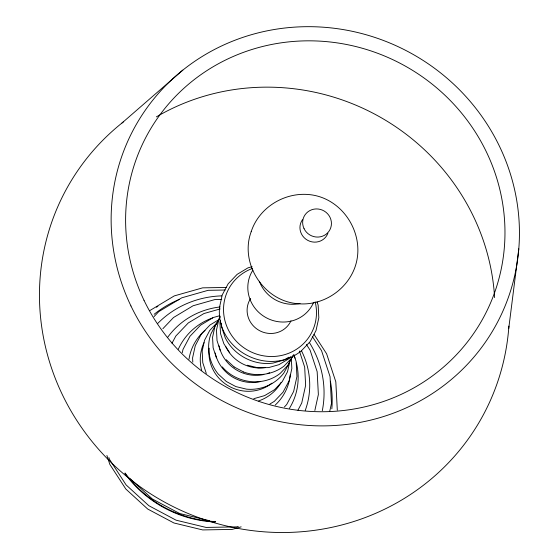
<?xml version="1.0" encoding="UTF-8"?>
<svg xmlns="http://www.w3.org/2000/svg" width="559" height="559" viewBox="0 0 559 559"><rect width="100%" height="100%" fill="white"/><g stroke="black" fill="none" stroke-linecap="round" stroke-linejoin="round"><path stroke-width="0.84" d="M508.704 328.671L518.801 248.79M182.283 352.645L182.996 349.417L189.962 336.308L200.513 325.219L213.349 317.505L219.813 315.674M219.519 307.254L222.23 294.935L228.142 283.825L237.114 274.385L247.986 267.852L252.102 266.685M220.456 320.279L219.932 322.655L220.526 333.604L223.852 343.75L229.721 352.792M289.59 361.065L289.073 363.434L283.853 373.007C275.231 384.522 260.746 390.51 246.505 389.155L235.884 386.597L226.36 381.531L218.303 374.153C209.22 363.105 206.075 347.747 210.799 334.156L215.823 324.479L216.934 323.305M290.051 360.443L287.515 371.735L282.288 381.559L274.595 389.644L264.652 395.604L253.779 398.693M314.857 410.474L318.364 394.542L317.163 371.707L310.098 350.172L306.409 344.484M329.803 410.991L331.466 403.444L330.055 376.668L321.544 350.647L312.257 336.343M171.983 343.24L175.84 336.022L188.306 322.927L203.923 313.55L220.218 308.91M219.771 317.463L214.873 326.687L212.567 337.308L213.126 347.81L216.438 357.9M220.428 316.492L218.8 319.559L216.48 330.152L217.032 340.627L220.337 350.703M293.168 355.175L291.539 358.242L284.056 366.082C272.645 374.865 257.133 376.906 243.675 372.035M292.699 356.244L287.794 365.467L280.283 373.314C263.051 387.052 236.31 383.565 222.279 366.9M297.926 410.222L301.748 402.983L305.633 385.326L304.676 367.13L299.414 351.024M154.053 316.59L158.791 311.615L181.773 297.814L208.109 290.317L225.151 290.023M162.865 328.713L173.521 317.519L193.121 305.745L214.922 299.554L221.699 299.442M217.724 321.984L209.786 330.397L204.559 340.221L202.162 351.129L202.777 362.7L206.299 373.44M290.603 356.698L288.36 359.046L278.955 364.678L268.683 367.591L257.909 367.78L247.351 365.23M301.406 350.8L310.105 341.661L316.01 330.551L318.819 317.833L318.148 305.165L317.086 301.916M284.398 406.952L286.676 404.555L293.65 391.447L296.941 376.5L296.151 361.547L293.796 354.357M121.981 123.008L182.828 70.12M149.945 310.504L174.254 295.907L202.644 287.85L226.486 287.438M156.415 307.226L157.89 306.339M218.737 319.748L210.023 324.982L201.331 334.114L195.287 345.623L192.582 357.921L192.806 362.141M288.703 357.257L284.217 359.954L272.939 363.098C253.632 365.754 233.816 355.21 225.221 337.727L221.525 326.61L221.336 323.13M301.077 351.038C268.138 377.57 215.935 349.801 219.505 307.66M269.941 403.989L274.294 401.376L282.973 392.257L289.136 380.805L291.847 368.493L291.309 358.34M238.295 526.417L236.632 526.885L206.047 527.423L176.099 520.191L148.82 505.685L126.082 484.898L109.424 459.239L108.886 457.59M241.16 526.844L232.097 529.415L202.7 529.932L173.919 522.979L147.702 509.039L125.845 489.055L109.837 464.396L106.902 455.445M209.723 520.771L179.698 513.525L152.355 498.984L129.562 478.141M234.172 366.99L243.619 372.014M226.164 359.682L234.123 366.963M314.095 334.492L326.617 353.784L335.819 381.825L337.308 410.145M290.973 320.81A23.115 22.192 28.1 0 1 259.215 330.474A23.115 22.192 28.1 0 1 250.67 298.443M315.171 301.846A46.886 45.02 28.1 0 1 283.224 355.056A46.886 45.02 28.1 0 1 226.171 324.716A46.886 45.02 28.1 0 1 252.409 268.467M313.585 302.461A34.483 33.114 28.1 0 1 266.461 317.861A34.483 33.114 28.1 0 1 252.871 270.172M508.9 326.093A237.051 227.632 28.1 0 1 167.993 503.966A237.051 227.632 28.1 0 1 123.329 121.939M290.275 374.761A51.491 49.451 28.1 0 1 275.21 405.072M188.991 359.22A51.491 49.451 28.1 0 1 205.02 330.334M260.075 381.65A36.81 35.35 28.1 0 1 215.201 352.953M215.376 522.008A114.42 109.878 28.1 0 1 124.846 473.431M215.641 521.575A114.49 109.941 28.1 0 1 125.055 472.97M271.87 383.174A38.501 36.978 28.1 0 1 229.015 386.227A38.501 36.978 28.1 0 1 209.22 348.166M157.911 323.263A96.889 93.039 28.1 0 1 221.762 295.865M309.316 342.429A96.889 93.039 28.1 0 1 322.305 410.69M167.679 337.308A78.567 75.451 28.1 0 1 220.197 306.94M301.42 350.682A78.567 75.451 28.1 0 1 305.235 410.46M281.002 382.622A43.406 41.687 28.1 0 1 258.607 400.929M201.729 370.68A43.406 41.687 28.1 0 1 204.021 342.632M178.321 349.207A63.055 60.554 28.1 0 1 212.72 317.854M294.111 355.734A63.055 60.554 28.1 0 1 294.977 358.151M296.41 363.07A63.055 60.554 28.1 0 1 289.443 408.308M300.05 303.502A34.483 33.114 28.1 0 1 259.348 281.254M269.641 372.72A36.81 35.35 28.1 0 1 267.23 373.594M263.897 374.502A36.81 35.35 28.1 0 1 219.016 345.797M265.141 367.612A36.601 35.147 28.1 0 1 225.794 346.692M156.38 116.88A222.447 213.615 28.1 0 1 494.61 297.591M154.13 314.277A108.935 104.61 28.1 0 1 179.376 299.4M330.397 381.224A108.935 104.61 28.1 0 1 331.85 408.783M327.902 233.222A14.527 13.947 28.1 0 1 307.785 240.384A14.527 13.947 28.1 0 1 302.475 219.701M251.187 231.692C239.455 263.135 263.331 300.316 296.529 303.572C321.467 306.584 346.168 291.092 354.825 267.593C366.438 235.57 343.492 197.907 309.267 194.595C284.307 192.079 258.978 207.592 251.187 231.692M144.019 300.302A191.339 183.743 28.1 0 0 471.523 336.532A191.339 183.743 28.1 0 0 330.327 42.009A191.339 183.743 28.1 0 0 144.019 300.302M130.953 305.955A205.936 197.76 28.1 0 0 483.444 344.938A205.936 197.76 28.1 0 0 331.473 27.95A205.936 197.76 28.1 0 0 130.953 305.955M304.04 228.624A14.527 13.947 28.1 0 0 328.902 231.37A14.527 13.947 28.1 0 0 318.183 209.017A14.527 13.947 28.1 0 0 304.04 228.624"/></g></svg>
